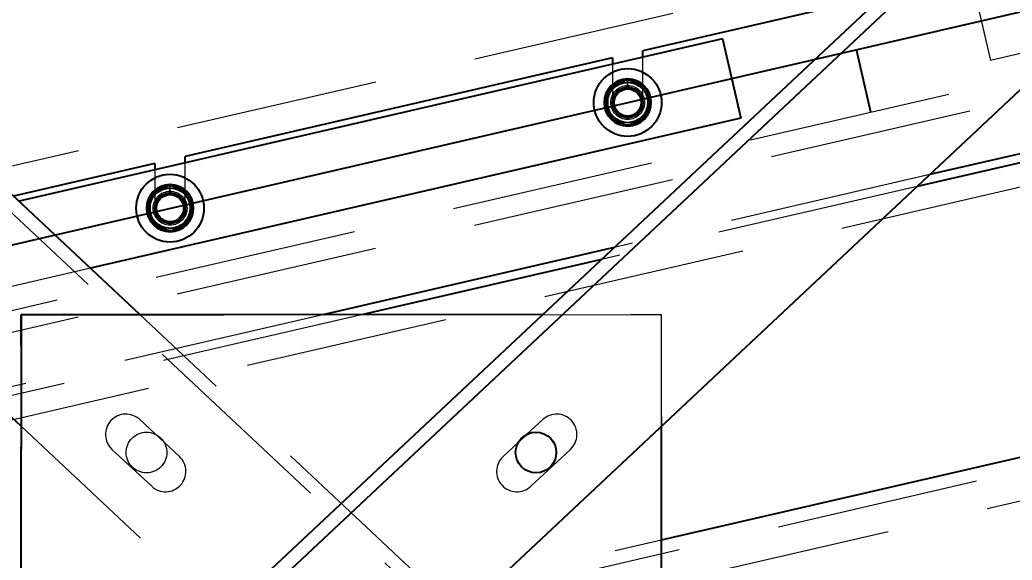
# Model space of a CAD drawing. Header units: millimetres. Extents: x 1293 to 41893, y 1011 to 26911.
# Drawn here: x 11475.1 to 11785, y 5553.3 to 5722 of the extents above; entities that cross this region are included whole.
import ezdxf

# ---------------------------------------------------------------- set-up
doc = ezdxf.new("R2010")
doc.units = ezdxf.units.MM
doc.header["$LTSCALE"] = 50
doc.linetypes.add('CENTERX2', pattern=[20.32, 12.7, -2.54, 2.54, -2.54])
doc.linetypes.add('HIDDEN', pattern=[1.905, 1.27, -0.635])
doc.layers.add('CAPA_1', color=7, linetype='Continuous')
doc.layers.add('STRUC', color=4, linetype='Continuous')
doc.styles.add('SLDTEXTSTYLE0', font='TXT', dxfattribs={"width": 0.75})
doc.dimstyles.new('SLDDIMSTYLE0', dxfattribs={"dimtxt": 100, "dimasz": 100, "dimexe": 0, "dimexo": 0.0625, "dimgap": 25, "dimtad": 2, "dimdec": 0, "dimlfac": 1.5, "dimrnd": 1e-09, "dimzin": 12, "dimdsep": 46, "dimtxsty": 'SLDTEXTSTYLE0', "dimsah": 1, "dimcen": 0.09, "dimadec": 0, "dimazin": 3, "dimtfac": 1, "dimtdec": 0, "dimtofl": 0, "dimtmove": 0, "dimatfit": 3, "dimfxl": 1, "dimfrac": 2, "dimtolj": 1, "dimtzin": 12, "dimarcsym": 0})
doc.dimstyles.new('SLDDIMSTYLE1', dxfattribs={"dimtxt": 100, "dimasz": 100, "dimexe": 0, "dimexo": 0.0625, "dimgap": 25, "dimtad": 2, "dimdec": 4, "dimlfac": 75, "dimzin": 12, "dimdsep": 46, "dimtxsty": 'SLDTEXTSTYLE0', "dimsah": 1, "dimcen": 0.09, "dimadec": 0, "dimazin": 3, "dimtfac": 1, "dimtdec": 0, "dimtofl": 0, "dimtmove": 0, "dimatfit": 3, "dimfxl": 1, "dimfrac": 2, "dimtolj": 1, "dimtzin": 12, "dimarcsym": 0})

# ---------------------------------------------------------------- blocks, each defined once
blk = doc.blocks.new('_D_3')
at = {"layer": 'CAPA_1', "transparency": 16777216}
blk.add_arc((9899.27, 4708.49), 5214.32, 0, 13, dxfattribs=at)
for points in [[(14979.94, 5881.46), (14986.48, 5780.49), (15016.52, 5787.13)], [(15113.58, 4708.49), (15128.01, 4808.64), (15097.24, 4808.34)]]:
    blk.add_solid(points, dxfattribs=at)
at = {"layer": 'CAPA_1', "transparency": 16777216, "insert": (15196.76, 5413.27), "char_height": 100, "attachment_point": 1, "rotation": 276.5, "style": 'SLDTEXTSTYLE0'}
blk.add_mtext('13°', dxfattribs=at)
blk = doc.blocks.new('_D_5')
at = {"layer": 'CAPA_1', "transparency": 16777216}
for p, q in [((11574.4, 7831.18), (17588.06, 7831.18)), ((17538.06, 7831.18), (17538.06, 4708.49)), ((16485.16, 4708.49), (17588.06, 4708.49))]:
    blk.add_line(p, q, dxfattribs=at)
for points in [[(17538.06, 7831.18), (17522.68, 7731.18), (17553.45, 7731.18)], [(17538.06, 4708.49), (17553.45, 4808.49), (17522.68, 4808.49)]]:
    blk.add_solid(points, dxfattribs=at)
at = {"layer": 'CAPA_1', "transparency": 16777216, "insert": (17409.15, 6122.06), "char_height": 100, "attachment_point": 1, "rotation": 90, "style": 'SLDTEXTSTYLE0'}
blk.add_mtext('4684', dxfattribs=at)

msp = doc.modelspace()

# ---------------------------------------------------------------- linework, layer by layer
at = {"color": 1, "linetype": 'HIDDEN', "lineweight": 18}
for p, q in [((11338.7268163, 5645.549409), (12142.9601497, 5831.2213039)), ((11332.0601497, 5598.8529069), (12149.6268163, 5787.6030444)), ((12142.9601497, 5779.2218957), (11338.7268163, 5593.5500008)), ((10849.0908912, 5355.2090698), (12641.9318104, 5769.1190098)), ((12164.923488, 5756.9244224), (11327.2897375, 5563.5414336)), ((11772.4623861, 5734.087919), (11778.1761429, 5709.3389193)), ((11803.4708025, 5715.1786516), (11778.1761429, 5709.3389193)), ((11669.6531572, 5696.2189663), (11669.6531572, 5710.3525382)), ((11660.1281572, 5708.1535187), (11660.1281572, 5696.2189663)), ((11664.8368238, 5703.0555877), (11663.5976795, 5702.9324229)), ((11664.8326572, 5703.584738), (11664.8368238, 5703.0555877)), ((11664.8528905, 5701.0151843), (11664.8368238, 5703.0555877)), ((11664.8906572, 5700.4861663), (11664.8906572, 5703.5849663)), ((11666.1550217, 5702.9378704), (11664.8906572, 5703.0557996)), ((11664.8528905, 5701.0151843), (11664.8570572, 5700.486034)), ((11526.7455477, 5663.226145), (11526.7455477, 5677.3597169)), ((11517.2205477, 5675.1606974), (11517.2205477, 5663.226145)), ((11759.2323701, 5673.7095005), (11660.6810429, 5650.9571338)), ((11521.9292143, 5670.0627664), (11520.69007, 5669.9396016)), ((11521.9250477, 5670.5919167), (11521.9292143, 5670.0627664)), ((11521.945281, 5668.022363), (11521.9292143, 5670.0627664)), ((11521.945281, 5668.022363), (11521.9494477, 5667.4932127)), ((11521.9830477, 5667.493345), (11521.9830477, 5670.592145)), ((11523.2474122, 5669.9450491), (11521.9830477, 5670.0629783)), ((11755.2796716, 5670.0042369), (11656.7283443, 5647.2518702)), ((11497.1263855, 5644.4534702), (11437.5256129, 5630.6935476)), ((11340.7210457, 5478.0667345), (11990.3010889, 5628.034104)), ((11569.7049724, 5629.953653), (11464.2796386, 5605.6142969)), ((11581.7565527, 5629.9432683), (11466.6701076, 5603.3734689)), ((11475.3975955, 5513.4874205), (11675.4374648, 5559.6702633))]:
    msp.add_line(p, q, dxfattribs=at)
at = {"color": 7, "linetype": 'CENTERX2'}
for p, q in [((11379.0754382, 5630.2333237), (12093.6134857, 5795.1974302)), ((11740.843483, 5693.2279757), (11736.3444619, 5712.715377))]:
    msp.add_line(p, q, dxfattribs=at)
at = {"color": 7, "linetype": 'Continuous', "lineweight": 25}
for p, q in [((12208.769483, 5774.7006093), (11755.2796716, 5670.0042369)), ((12150.479348, 5764.0359825), (11759.2323701, 5673.7095005)), ((11744.6720836, 5729.6904202), (11669.6531572, 5712.3709363)), ((11694.5127809, 5716.0918346), (11474.8129287, 5665.3701271)), ((11694.5127809, 5716.0918346), (11700.2265377, 5691.342835)), ((11669.6531572, 5710.3525382), (11669.6531572, 5712.3709363)), ((11660.1281572, 5710.1719168), (11526.7455477, 5679.378115)), ((11660.1281572, 5710.1719168), (11660.1281572, 5708.1535187)), ((11700.2265377, 5691.342835), (11497.1263855, 5644.4534702)), ((11526.7455477, 5677.3597169), (11526.7455477, 5679.378115)), ((11517.2205477, 5677.1790955), (11473.0852463, 5666.9896583)), ((11517.2205477, 5677.1790955), (11517.2205477, 5675.1606974)), ((11660.6810429, 5650.9571338), (11569.7049724, 5629.953653)), ((11656.7283443, 5647.2518702), (11581.7565527, 5629.9432683)), ((11675.4374648, 5559.6702633), (11957.8867626, 5624.8788217))]:
    msp.add_line(p, q, dxfattribs=at)
at = {"color": 1, "linetype": 'HIDDEN', "lineweight": 18, "flags": 128}
for points in [[(11658.4778975, 5693.8485648), (11658.9878119, 5692.7695159), (11659.5596553, 5691.938463)], [(11670.1583661, 5691.8608094), (11670.8204804, 5692.8161019), (11671.3157874, 5693.8823038)], [(11515.570288, 5660.8557435), (11516.0802024, 5659.7766946), (11516.6520458, 5658.9456417)], [(11527.2507566, 5658.8679881), (11527.9128709, 5659.8232806), (11528.4081779, 5660.8894825)]]:
    msp.add_lwpolyline(points, dxfattribs=at)
at = {"color": 7, "linetype": 'Continuous', "lineweight": 25}
for centre, radius in [((11664.8906572, 5696.2189663), 10.5833333), ((11664.8906572, 5696.2189663), 6.3026787), ((11664.8906572, 5696.2189663), 4.2333333), ((11521.9830477, 5663.226145), 10.5833333), ((11521.9830477, 5663.226145), 6.3026787), ((11521.9830477, 5663.226145), 4.2333333)]:
    msp.add_circle(centre, radius, dxfattribs=at)
at = {"color": 1, "linetype": 'HIDDEN', "lineweight": 18}
for centre, radius in [((11664.8906572, 5696.2189663), 5.2916667), ((11664.8906572, 5696.2189663), 4.7625), ((11664.8906572, 5696.2189663), 4.318), ((11521.9830477, 5663.226145), 5.2916667), ((11521.9830477, 5663.226145), 4.7625), ((11521.9830477, 5663.226145), 4.318)]:
    msp.add_circle(centre, radius, dxfattribs=at)
at = {"color": 7, "linetype": 'Continuous'}
for centre in [(11664.8906572, 5696.2189663), (11521.9830477, 5663.226145)]:
    msp.add_circle(centre, 4.7625, dxfattribs=at)
at = {"color": 7, "linetype": 'Continuous', "lineweight": 25}
for centre, radius, start, end in [((11664.8906572, 5696.2189663), 7.366, 90.451152532, 90), ((11664.8906572, 5696.2189663), 6.8368333, 100.901396155, 139.539531163), ((11664.8906572, 5696.2189663), 6.8368333, 40.664232915, 79.342701919), ((11664.8906572, 5696.2189663), 6.8368333, 160.496757496, 200.286242249), ((11664.8906572, 5696.2189663), 6.8368333, 340.014912726, 19.250768517), ((11664.8906572, 5696.2189663), 6.8368333, 218.762561781, 261.250389851), ((11664.8906572, 5696.2189663), 6.8368333, 279.121847314, 320.397874987), ((11521.9830477, 5663.226145), 7.366, 90.451152532, 90), ((11521.9830477, 5663.226145), 6.8368333, 100.901396155, 139.539531163), ((11521.9830477, 5663.226145), 6.8368333, 40.664232915, 79.342701919), ((11521.9830477, 5663.226145), 6.8368333, 160.496757496, 200.286242249), ((11521.9830477, 5663.226145), 6.8368333, 340.014912726, 19.250768517), ((11521.9830477, 5663.226145), 6.8368333, 218.762561781, 261.250389851), ((11521.9830477, 5663.226145), 6.8368333, 279.121847314, 320.397874987)]:
    msp.add_arc(centre, radius, start, end, dxfattribs=at)
at = {"color": 1, "linetype": 'HIDDEN', "lineweight": 18}
for centre, radius, start, end in [((11664.8906572, 5696.2189663), 6.8368333, 139.539531163, 160.496757496), ((11664.8906572, 5696.2189663), 4.7963667, 90.451152532, 90), ((11664.8906572, 5696.2189663), 4.2672, 90.451152532, 90), ((11664.8906572, 5696.2189663), 6.8368333, 19.250768517, 40.664232915), ((11664.8906572, 5696.2189663), 6.8368333, 261.250389851, 279.121847314), ((11521.9830477, 5663.226145), 4.7963667, 90.451152532, 90), ((11521.9830477, 5663.226145), 6.8368333, 139.539531163, 160.496757496), ((11521.9830477, 5663.226145), 4.2672, 90.451152532, 90), ((11521.9830477, 5663.226145), 6.8368333, 19.250768517, 40.664232915), ((11521.9830477, 5663.226145), 6.8368333, 261.250389851, 279.121847314)]:
    msp.add_arc(centre, radius, start, end, dxfattribs=at)
at = {"color": 7, "linetype": 'Continuous', "lineweight": 25}
for points, knots in [([(11664.8900983, 5703.5514223), (11664.3389872, 5703.2331634), (11663.2248146, 5702.5897446), (11661.5740678, 5701.6364618), (11659.996114, 5700.7252159), (11659.0287639, 5700.166585), (11658.5406572, 5699.8847103)], [0, 0, 0, 0, 0.2646176718, 0.5349733347, 0.76535622725, 1, 1, 1, 1]), ([(11671.2406572, 5699.8853556), (11670.9753433, 5700.0385167), (11670.1924562, 5700.4904637), (11668.8444491, 5701.2686447), (11666.9590654, 5702.3570437), (11665.6566931, 5703.1088805), (11664.8900983, 5703.5514223)], [0, 0, 0, 0, 0.12806477444, 0.37789303104, 0.63381903979, 1, 1, 1, 1]), ([(11658.5406572, 5699.8847103), (11658.5406572, 5699.2483259), (11658.5406572, 5697.961756), (11658.5406572, 5696.0555474), (11658.5406572, 5694.233357), (11658.5406572, 5693.1162487), (11658.5406572, 5692.552577)], [0, 0, 0, 0, 0.2646061211, 0.5349506065, 0.7653448938, 1, 1, 1, 1]), ([(11671.2406572, 5692.5532223), (11671.2406572, 5693.1896068), (11671.2406572, 5694.4761766), (11671.2406572, 5696.3823852), (11671.2406572, 5698.2045756), (11671.2406572, 5699.3216839), (11671.2406572, 5699.8853556)], [0, 0, 0, 0, 0.2646061211, 0.5349506065, 0.7653448938, 1, 1, 1, 1]), ([(11658.5406572, 5692.552577), (11659.3072538, 5692.1100341), (11660.5962054, 5691.3659449), (11662.4809615, 5690.2779082), (11663.8297392, 5689.4992824), (11664.6259064, 5689.039669), (11664.891216, 5688.8865104)], [0, 0, 0, 0, 0.3661794341, 0.6156922034, 0.8719357593, 1, 1, 1, 1]), ([(11664.891216, 5688.8865104), (11665.4423271, 5689.2047692), (11666.5564997, 5689.848188), (11668.2072465, 5690.8014708), (11669.7852004, 5691.7127167), (11670.7525504, 5692.2713476), (11671.2406572, 5692.5532223)], [0, 0, 0, 0, 0.2646176718, 0.5349733347, 0.76535622725, 1, 1, 1, 1]), ([(11521.9824888, 5670.558601), (11521.4313777, 5670.2403421), (11520.3172051, 5669.5969233), (11518.6664583, 5668.6436405), (11517.0885045, 5667.7323946), (11516.1211544, 5667.1737637), (11515.6330477, 5666.891889)], [0, 0, 0, 0, 0.2646176718, 0.5349733347, 0.7653562273, 1, 1, 1, 1]), ([(11528.3330477, 5666.8925343), (11528.0677338, 5667.0456954), (11527.2848467, 5667.4976424), (11525.9368396, 5668.2758234), (11524.0514559, 5669.3642224), (11522.7490836, 5670.1160592), (11521.9824888, 5670.558601)], [0, 0, 0, 0, 0.1280647744, 0.377893031, 0.6338190398, 1, 1, 1, 1]), ([(11515.6330477, 5666.891889), (11515.6330477, 5666.2555046), (11515.6330477, 5664.9689347), (11515.6330477, 5663.0627261), (11515.6330477, 5661.2405357), (11515.6330477, 5660.1234274), (11515.6330477, 5659.5597557)], [0, 0, 0, 0, 0.2646061211, 0.5349506065, 0.7653448938, 1, 1, 1, 1]), ([(11528.3330477, 5659.560401), (11528.3330477, 5660.1967855), (11528.3330477, 5661.4833553), (11528.3330477, 5663.3895639), (11528.3330477, 5665.2117543), (11528.3330477, 5666.3288626), (11528.3330477, 5666.8925343)], [0, 0, 0, 0, 0.2646061211, 0.5349506065, 0.7653448938, 1, 1, 1, 1]), ([(11515.6330477, 5659.5597557), (11516.3996443, 5659.1172128), (11517.6885959, 5658.3731236), (11519.573352, 5657.2850868), (11520.9221297, 5656.5064611), (11521.7182969, 5656.0468477), (11521.9836065, 5655.8936891)], [0, 0, 0, 0, 0.3661794341, 0.6156922034, 0.8719357593, 1, 1, 1, 1]), ([(11521.9836065, 5655.8936891), (11522.5347176, 5656.2119479), (11523.6488902, 5656.8553667), (11525.299637, 5657.8086495), (11526.8775909, 5658.7198954), (11527.8449409, 5659.2785263), (11528.3330477, 5659.560401)], [0, 0, 0, 0, 0.2646176718, 0.5349733347, 0.7653562273, 1, 1, 1, 1])]:
    msp.add_open_spline(points, degree=3, knots=knots, dxfattribs=at)
at = {"layer": 'STRUC', "linetype": 'Continuous', "lineweight": 25}
for p, q in [((10956.6933458, 4991.0383564), (12153.1934573, 6112.638768)), ((10959.5885339, 4987.9498297), (12156.0886453, 6109.5502413)), ((10991.4356025, 4953.9760359), (12187.9357139, 6075.5764474)), ((11512.5419446, 5630.0029095), (11067.7544234, 6046.9471807)), ((11475.4679426, 5595.1263695), (11031.8146532, 6011.0074105)), ((11475.4980227, 5630.0348297), (11475.3663642, 5477.2429671)), ((11638.2119905, 5629.8946215), (11475.4980227, 5630.0348297)), ((11675.3256114, 5429.862567), (11675.4680706, 5595.1887616)), ((11633.4256407, 5592.6264603), (11630.7920458, 5590.1748325))]:
    msp.add_line(p, q, dxfattribs=at)
at = {"layer": 'STRUC', "linetype": 'HIDDEN', "lineweight": 18}
for p, q in [((12191.2837655, 4987.947163), (10994.783654, 6109.5475746)), ((11475.3743509, 5629.8651594), (11675.3742766, 5630.0374964)), ((11475.5466879, 5429.8652336), (11475.3743509, 5629.8651594)), ((11675.3665487, 5477.3709614), (11512.5419446, 5630.0029095)), ((11675.4979485, 5629.8624927), (11638.2119905, 5629.8946215)), ((11675.3742766, 5630.0374964), (11675.5466136, 5430.0375707)), ((11675.4680706, 5595.1887616), (11675.4979485, 5629.8624927)), ((11512.5006072, 5597.2334328), (11524.8948098, 5585.6956029)), ((11638.3716921, 5597.2307661), (11633.4256407, 5592.6264603)), ((11651.7462728, 5429.8828849), (11475.4679426, 5595.1263695)), ((11516.2414374, 5576.3999509), (11503.8472348, 5587.9377809)), ((11630.7920458, 5590.1748325), (11625.9774895, 5585.6929362)), ((11634.630862, 5576.3972842), (11647.0250646, 5587.9351142))]:
    msp.add_line(p, q, dxfattribs=at)
msp.add_circle((11514.6140472, 5586.9405892), 6.35, dxfattribs=at)
at = {"layer": 'STRUC', "linetype": 'Continuous', "lineweight": 25}
msp.add_circle((11636.2582521, 5586.9432559), 6.35, dxfattribs=at)
at = {"layer": 'STRUC', "linetype": 'HIDDEN', "lineweight": 18}
for centre, start, end in [((11508.173921, 5592.5856068), 47.049370926, 227.049370926), ((11642.6983783, 5592.5829402), 312.950629074, 132.950629074), ((11520.5681236, 5581.0477769), 227.049370926, 47.049370926), ((11630.3041757, 5581.0451102), 132.950629074, 312.950629074)]:
    msp.add_arc(centre, 6.35, start, end, dxfattribs=at)

# ---------------------------------------------------------------- dimensions: what is measured, and where the dimension line sits
at = {"layer": 'CAPA_1'}
dim = msp.add_linear_dim(base=(17538.0605071, 4708.4929069), p1=(11510.8968592, 7831.1769069), p2=(16421.6646746, 4708.4929069), angle=90, dimstyle='SLDDIMSTYLE0', dxfattribs=at)
dim.commit()
dim.dimension.update_dxf_attribs({"geometry": '_D_5', "text_midpoint": (17538.0605071, 6269.8349069), "dimtype": 160})
dim = msp.add_angular_dim_2l(base=(15080.062669, 5298.7701303), line1=((16421.6646746, 4708.4929069), (6449.8953906, 4708.4929069)), line2=((16705.6180701, 6279.8631045), (11026.6060803, 4968.759879)), dimstyle='SLDDIMSTYLE1', dxfattribs=at)
dim.commit()
dim.dimension.update_dxf_attribs({"geometry": '_D_3', "text_midpoint": (15080.062669, 5298.7701303), "dimtype": 162})

doc.saveas('drawing.dxf')
